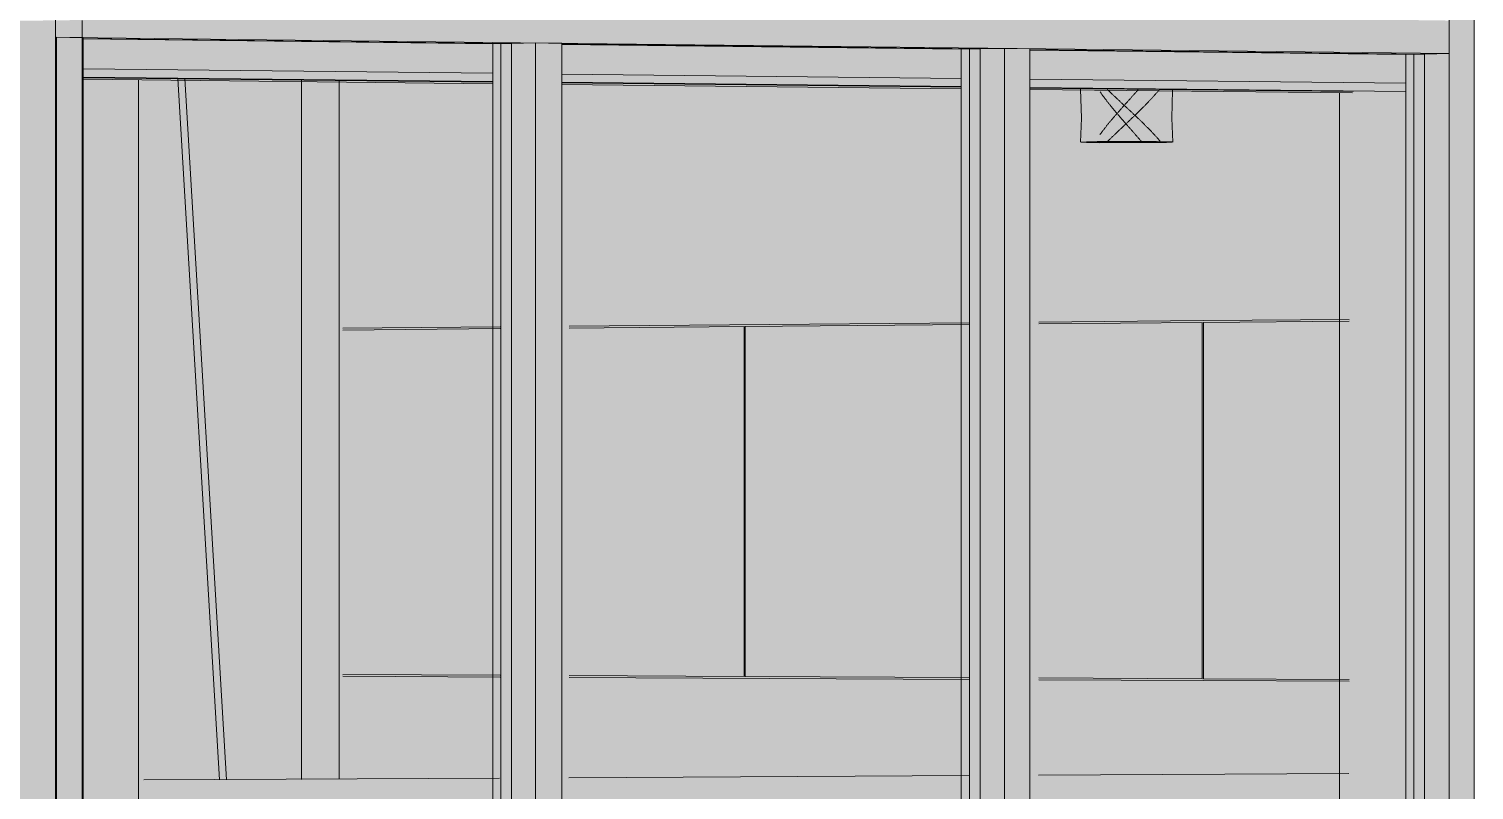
# Model space of a CAD drawing. Header units: inches. Extents: x 31213 to 31218, y -65 to 66.
# Drawn here: x 31215.0808 to 31215.1342, y 65.9911 to 66.0192 of the extents above; entities that cross this region are included whole.
import ezdxf

# ---------------------------------------------------------------- set-up
doc = ezdxf.new("R2010")
doc.units = ezdxf.units.IN
doc.header["$MEASUREMENT"] = 0
for name, color, linetype, lineweight in [('A-FLOR-HRAL', 11, 'Continuous', 9), ('A-GLAZ-CURT', 52, 'Continuous', 9), ('A-GLAZ-CWMG', 51, 'Continuous', 9), ('A-WALL-PATT', 111, 'Continuous', 13), ('L-SITE-WALL', 31, 'Continuous', 13), ('Q-SPCQ', 91, 'Continuous', 9), ('S-BEAM', 12, 'Continuous', 9), ('S-COLS', 52, 'Continuous', 9)]:
    doc.layers.add(name, color=color, linetype=linetype, lineweight=lineweight)

# ---------------------------------------------------------------- blocks, each defined once
blk = doc.blocks.new('FP_32-Looking North West')
at = {"layer": 'A-WALL-PATT', "lineweight": 9}
for p, q in [((-3322.756621, 66.008434), (-3322.7627, 66.00838)), ((-3322.751246, 66.008481), (-3322.756621, 66.008434)), ((-3322.751246, 66.008412), (-3322.756621, 66.008365)), ((-3322.782594, 66.008206), (-3322.788401, 66.008155)), ((-3322.782594, 66.008139), (-3322.788401, 66.008088)), ((-3322.765245, 66.008358), (-3322.78004, 66.008228)), ((-3322.773586, 66.008217), (-3322.78004, 66.008161)), ((-3322.773586, 66.008217), (-3322.773586, 65.995285)), ((-3322.765245, 66.00829), (-3322.773543, 66.008218)), ((-3322.773543, 66.008218), (-3322.773543, 65.995285)), ((-3322.756665, 66.008365), (-3322.7627, 66.008312)), ((-3322.756665, 65.995201), (-3322.756665, 66.008365)), ((-3322.756621, 66.008365), (-3322.756621, 65.9952)), ((-3322.782594, 65.99533), (-3322.788401, 65.995359)), ((-3322.782594, 65.995263), (-3322.788401, 65.995293)), ((-3322.773586, 65.995285), (-3322.78004, 65.995317)), ((-3322.765245, 65.995175), (-3322.78004, 65.99525)), ((-3322.765245, 65.995243), (-3322.773543, 65.995285)), ((-3322.756665, 65.995201), (-3322.7627, 65.995231)), ((-3322.756621, 65.995132), (-3322.7627, 65.995163)), ((-3322.751246, 65.995173), (-3322.756621, 65.9952)), ((-3322.751246, 65.995105), (-3322.756621, 65.995132))]:
    blk.add_line(p, q, dxfattribs=at)
blk = doc.blocks.new('FP_36-Looking North West')
at = {"layer": 'Q-SPCQ'}
for p, q in [((-3322.760166, 66.016974), (-3322.760147, 66.016955)), ((-3322.760147, 66.016955), (-3322.760128, 66.016936)), ((-3322.760128, 66.016936), (-3322.760109, 66.016918)), ((-3322.758277, 66.016937), (-3322.758293, 66.016918)), ((-3322.760109, 66.016918), (-3322.76009, 66.016899)), ((-3322.76009, 66.016899), (-3322.76007, 66.016881)), ((-3322.76007, 66.016881), (-3322.760051, 66.016862)), ((-3322.760051, 66.016862), (-3322.760032, 66.016843)), ((-3322.760032, 66.016843), (-3322.760012, 66.016825)), ((-3322.760012, 66.016825), (-3322.759993, 66.016806)), ((-3322.759993, 66.016806), (-3322.759973, 66.016788)), ((-3322.759973, 66.016788), (-3322.759953, 66.016769)), ((-3322.759953, 66.016769), (-3322.759934, 66.01675)), ((-3322.759934, 66.01675), (-3322.759914, 66.016732)), ((-3322.759914, 66.016732), (-3322.759894, 66.016713)), ((-3322.759894, 66.016713), (-3322.759874, 66.016694)), ((-3322.759874, 66.016694), (-3322.759855, 66.016676)), ((-3322.759855, 66.016676), (-3322.759835, 66.016657)), ((-3322.759835, 66.016657), (-3322.759815, 66.016638)), ((-3322.759815, 66.016638), (-3322.759795, 66.01662)), ((-3322.759795, 66.01662), (-3322.759775, 66.016601)), ((-3322.759775, 66.016601), (-3322.759755, 66.016582)), ((-3322.759755, 66.016582), (-3322.759735, 66.016564)), ((-3322.759735, 66.016564), (-3322.759715, 66.016545)), ((-3322.759715, 66.016545), (-3322.759695, 66.016526)), ((-3322.759695, 66.016526), (-3322.759675, 66.016508)), ((-3322.759675, 66.016508), (-3322.759655, 66.016489)), ((-3322.759655, 66.016489), (-3322.759635, 66.01647)), ((-3322.759635, 66.01647), (-3322.759615, 66.016452)), ((-3322.759615, 66.016452), (-3322.759595, 66.016433)), ((-3322.759595, 66.016433), (-3322.759574, 66.016414)), ((-3322.759574, 66.016414), (-3322.759554, 66.016395)), ((-3322.759554, 66.016395), (-3322.759534, 66.016377)), ((-3322.758761, 66.01641), (-3322.75878, 66.016391)), ((-3322.758743, 66.016429), (-3322.758761, 66.01641)), ((-3322.758725, 66.016448), (-3322.758743, 66.016429)), ((-3322.758706, 66.016467), (-3322.758725, 66.016448)), ((-3322.758688, 66.016485), (-3322.758706, 66.016467)), ((-3322.75867, 66.016504), (-3322.758688, 66.016485)), ((-3322.758652, 66.016523), (-3322.75867, 66.016504)), ((-3322.758634, 66.016542), (-3322.758652, 66.016523)), ((-3322.758616, 66.016561), (-3322.758634, 66.016542)), ((-3322.758598, 66.01658), (-3322.758616, 66.016561)), ((-3322.75858, 66.016599), (-3322.758598, 66.01658)), ((-3322.758563, 66.016617), (-3322.75858, 66.016599)), ((-3322.758545, 66.016636), (-3322.758563, 66.016617)), ((-3322.758528, 66.016655), (-3322.758545, 66.016636)), ((-3322.75851, 66.016674), (-3322.758528, 66.016655)), ((-3322.758493, 66.016693), (-3322.75851, 66.016674)), ((-3322.758476, 66.016712), (-3322.758493, 66.016693)), ((-3322.758459, 66.01673), (-3322.758476, 66.016712)), ((-3322.758442, 66.016749), (-3322.758459, 66.01673)), ((-3322.758425, 66.016768), (-3322.758442, 66.016749)), ((-3322.758408, 66.016787), (-3322.758425, 66.016768)), ((-3322.758391, 66.016806), (-3322.758408, 66.016787)), ((-3322.758375, 66.016824), (-3322.758391, 66.016806)), ((-3322.758358, 66.016843), (-3322.758375, 66.016824)), ((-3322.758342, 66.016862), (-3322.758358, 66.016843)), ((-3322.758325, 66.016881), (-3322.758342, 66.016862)), ((-3322.758309, 66.0169), (-3322.758325, 66.016881)), ((-3322.758293, 66.016918), (-3322.758309, 66.0169)), ((-3322.759534, 66.016377), (-3322.759514, 66.016358)), ((-3322.759514, 66.016358), (-3322.759494, 66.016339)), ((-3322.759494, 66.016339), (-3322.759474, 66.016321)), ((-3322.759474, 66.016321), (-3322.759454, 66.016302)), ((-3322.759454, 66.016302), (-3322.759433, 66.016283)), ((-3322.759433, 66.016283), (-3322.759413, 66.016264)), ((-3322.759413, 66.016264), (-3322.759393, 66.016246)), ((-3322.759393, 66.016246), (-3322.759373, 66.016227)), ((-3322.759373, 66.016227), (-3322.759353, 66.016208)), ((-3322.759353, 66.016208), (-3322.759333, 66.01619)), ((-3322.759322, 66.015861), (-3322.759342, 66.015842)), ((-3322.759333, 66.01619), (-3322.759313, 66.016171)), ((-3322.759302, 66.01588), (-3322.759322, 66.015861)), ((-3322.759313, 66.016171), (-3322.759293, 66.016152)), ((-3322.759282, 66.015899), (-3322.759302, 66.01588)), ((-3322.759293, 66.016152), (-3322.759273, 66.016133)), ((-3322.759262, 66.015918), (-3322.759282, 66.015899)), ((-3322.759273, 66.016133), (-3322.759253, 66.016115)), ((-3322.759242, 66.015937), (-3322.759262, 66.015918)), ((-3322.759253, 66.016115), (-3322.759233, 66.016096)), ((-3322.759223, 66.015956), (-3322.759242, 66.015937)), ((-3322.759233, 66.016096), (-3322.759213, 66.016077)), ((-3322.759203, 66.015975), (-3322.759223, 66.015956)), ((-3322.759213, 66.016077), (-3322.759193, 66.016058)), ((-3322.759183, 66.015994), (-3322.759203, 66.015975)), ((-3322.759193, 66.016058), (-3322.759173, 66.01604)), ((-3322.759163, 66.016013), (-3322.759183, 66.015994)), ((-3322.759173, 66.01604), (-3322.759153, 66.016021)), ((-3322.759144, 66.016032), (-3322.759163, 66.016013)), ((-3322.759153, 66.016021), (-3322.759133, 66.016002)), ((-3322.759124, 66.016051), (-3322.759144, 66.016032)), ((-3322.759133, 66.016002), (-3322.759113, 66.015983)), ((-3322.759105, 66.01607), (-3322.759124, 66.016051)), ((-3322.759113, 66.015983), (-3322.759093, 66.015964)), ((-3322.759085, 66.016088), (-3322.759105, 66.01607)), ((-3322.759093, 66.015964), (-3322.759073, 66.015946)), ((-3322.759066, 66.016107), (-3322.759085, 66.016088)), ((-3322.759073, 66.015946), (-3322.759054, 66.015927)), ((-3322.759046, 66.016126), (-3322.759066, 66.016107)), ((-3322.759054, 66.015927), (-3322.759034, 66.015908)), ((-3322.759027, 66.016145), (-3322.759046, 66.016126)), ((-3322.759034, 66.015908), (-3322.759014, 66.015889)), ((-3322.759008, 66.016164), (-3322.759027, 66.016145)), ((-3322.759014, 66.015889), (-3322.758995, 66.015871)), ((-3322.758988, 66.016183), (-3322.759008, 66.016164)), ((-3322.758995, 66.015871), (-3322.758975, 66.015852)), ((-3322.758969, 66.016202), (-3322.758988, 66.016183)), ((-3322.75895, 66.016221), (-3322.758969, 66.016202)), ((-3322.758931, 66.01624), (-3322.75895, 66.016221)), ((-3322.758912, 66.016259), (-3322.758931, 66.01624)), ((-3322.758893, 66.016278), (-3322.758912, 66.016259)), ((-3322.758874, 66.016297), (-3322.758893, 66.016278)), ((-3322.758855, 66.016315), (-3322.758874, 66.016297)), ((-3322.758836, 66.016334), (-3322.758855, 66.016315)), ((-3322.758817, 66.016353), (-3322.758836, 66.016334)), ((-3322.758799, 66.016372), (-3322.758817, 66.016353)), ((-3322.75878, 66.016391), (-3322.758799, 66.016372)), ((-3322.759882, 66.01533), (-3322.759902, 66.015311)), ((-3322.759862, 66.015349), (-3322.759882, 66.01533)), ((-3322.759842, 66.015368), (-3322.759862, 66.015349)), ((-3322.759822, 66.015387), (-3322.759842, 66.015368)), ((-3322.759802, 66.015406), (-3322.759822, 66.015387)), ((-3322.759782, 66.015425), (-3322.759802, 66.015406)), ((-3322.759762, 66.015444), (-3322.759782, 66.015425)), ((-3322.759742, 66.015463), (-3322.759762, 66.015444)), ((-3322.759722, 66.015482), (-3322.759742, 66.015463)), ((-3322.759702, 66.015501), (-3322.759722, 66.015482)), ((-3322.759682, 66.01552), (-3322.759702, 66.015501)), ((-3322.759662, 66.015539), (-3322.759682, 66.01552)), ((-3322.759642, 66.015558), (-3322.759662, 66.015539)), ((-3322.759622, 66.015577), (-3322.759642, 66.015558)), ((-3322.759602, 66.015596), (-3322.759622, 66.015577)), ((-3322.759582, 66.015614), (-3322.759602, 66.015596)), ((-3322.759562, 66.015633), (-3322.759582, 66.015614)), ((-3322.759542, 66.015652), (-3322.759562, 66.015633)), ((-3322.759522, 66.015671), (-3322.759542, 66.015652)), ((-3322.759502, 66.01569), (-3322.759522, 66.015671)), ((-3322.759482, 66.015709), (-3322.759502, 66.01569)), ((-3322.759462, 66.015728), (-3322.759482, 66.015709)), ((-3322.759442, 66.015747), (-3322.759462, 66.015728)), ((-3322.759422, 66.015766), (-3322.759442, 66.015747)), ((-3322.759402, 66.015785), (-3322.759422, 66.015766)), ((-3322.759382, 66.015804), (-3322.759402, 66.015785)), ((-3322.759362, 66.015823), (-3322.759382, 66.015804)), ((-3322.759342, 66.015842), (-3322.759362, 66.015823)), ((-3322.758975, 66.015852), (-3322.758956, 66.015833)), ((-3322.758956, 66.015833), (-3322.758936, 66.015814)), ((-3322.758936, 66.015814), (-3322.758917, 66.015796)), ((-3322.758917, 66.015796), (-3322.758897, 66.015777)), ((-3322.758897, 66.015777), (-3322.758878, 66.015758)), ((-3322.758878, 66.015758), (-3322.758859, 66.015739)), ((-3322.758859, 66.015739), (-3322.75884, 66.01572)), ((-3322.75884, 66.01572), (-3322.75882, 66.015702)), ((-3322.75882, 66.015702), (-3322.758801, 66.015683)), ((-3322.758801, 66.015683), (-3322.758782, 66.015664)), ((-3322.758782, 66.015664), (-3322.758763, 66.015645)), ((-3322.758763, 66.015645), (-3322.758744, 66.015626)), ((-3322.758744, 66.015626), (-3322.758726, 66.015608)), ((-3322.758726, 66.015608), (-3322.758707, 66.015589)), ((-3322.758707, 66.015589), (-3322.758688, 66.01557)), ((-3322.758688, 66.01557), (-3322.758669, 66.015551)), ((-3322.758669, 66.015551), (-3322.758651, 66.015532)), ((-3322.758651, 66.015532), (-3322.758632, 66.015514)), ((-3322.758632, 66.015514), (-3322.758614, 66.015495)), ((-3322.758614, 66.015495), (-3322.758596, 66.015476)), ((-3322.758596, 66.015476), (-3322.758577, 66.015457)), ((-3322.758577, 66.015457), (-3322.758559, 66.015438)), ((-3322.758559, 66.015438), (-3322.758541, 66.015419)), ((-3322.758541, 66.015419), (-3322.758523, 66.015401)), ((-3322.758523, 66.015401), (-3322.758505, 66.015382)), ((-3322.758505, 66.015382), (-3322.758488, 66.015363)), ((-3322.758488, 66.015363), (-3322.75847, 66.015344)), ((-3322.75847, 66.015344), (-3322.758452, 66.015325)), ((-3322.758452, 66.015325), (-3322.758435, 66.015306)), ((-3322.760138, 66.015082), (-3322.760157, 66.015063)), ((-3322.760118, 66.015101), (-3322.760138, 66.015082)), ((-3322.760099, 66.01512), (-3322.760118, 66.015101)), ((-3322.760079, 66.015139), (-3322.760099, 66.01512)), ((-3322.76006, 66.015158), (-3322.760079, 66.015139)), ((-3322.76004, 66.015177), (-3322.76006, 66.015158)), ((-3322.76002, 66.015196), (-3322.76004, 66.015177)), ((-3322.760001, 66.015215), (-3322.76002, 66.015196)), ((-3322.759981, 66.015235), (-3322.760001, 66.015215)), ((-3322.759961, 66.015254), (-3322.759981, 66.015235)), ((-3322.759941, 66.015273), (-3322.759961, 66.015254)), ((-3322.759922, 66.015292), (-3322.759941, 66.015273)), ((-3322.759902, 66.015311), (-3322.759922, 66.015292)), ((-3322.758435, 66.015306), (-3322.758417, 66.015288)), ((-3322.758417, 66.015288), (-3322.7584, 66.015269)), ((-3322.7584, 66.015269), (-3322.758383, 66.01525)), ((-3322.758383, 66.01525), (-3322.758366, 66.015231)), ((-3322.758366, 66.015231), (-3322.758349, 66.015212)), ((-3322.758349, 66.015212), (-3322.758332, 66.015194)), ((-3322.758332, 66.015194), (-3322.758315, 66.015175)), ((-3322.758315, 66.015175), (-3322.758298, 66.015156)), ((-3322.758298, 66.015156), (-3322.758282, 66.015137)), ((-3322.758282, 66.015137), (-3322.758265, 66.015118))]:
    blk.add_line(p, q, dxfattribs=at)
blk.add_polyline3d([(-3322.761157, 66.016992, 0), (-3322.761131, 66.015913, 0), (-3322.761168, 66.015032, 0)], dxfattribs=at)
blk = doc.blocks.new('FP_37-Looking North West')
at = {"layer": 'Q-SPCQ'}
for p, q in [((-3322.758262, 66.016956), (-3322.758277, 66.016937)), ((-3322.758265, 66.015118), (-3322.758253, 66.015104)), ((-3322.758253, 66.015104), (-3322.75824, 66.01509)), ((-3322.75824, 66.01509), (-3322.758228, 66.015075)), ((-3322.758228, 66.015075), (-3322.758216, 66.015061))]:
    blk.add_line(p, q, dxfattribs=at)
blk.add_polyline3d([(-3322.757762, 66.016955, 0), (-3322.757787, 66.015917, 0), (-3322.75775, 66.015035, 0)], dxfattribs=at)
blk = doc.blocks.new('FP_38-Looking North West')
at = {"layer": 'Q-SPCQ'}
for p, q in [((-3322.760465, 66.015023), (-3322.760476, 66.015009)), ((-3322.760455, 66.015038), (-3322.760465, 66.015023))]:
    blk.add_line(p, q, dxfattribs=at)
blk = doc.blocks.new('FP_39-Looking North West')
at = {"layer": 'Q-SPCQ'}
for p, q in [((-3322.759061, 66.016937), (-3322.759077, 66.016918)), ((-3322.759044, 66.016956), (-3322.759061, 66.016937)), ((-3322.759028, 66.016974), (-3322.759044, 66.016956)), ((-3322.76044, 66.016892), (-3322.760427, 66.016873)), ((-3322.760427, 66.016873), (-3322.760414, 66.016854)), ((-3322.760414, 66.016854), (-3322.7604, 66.016835)), ((-3322.7604, 66.016835), (-3322.760387, 66.016816)), ((-3322.760387, 66.016816), (-3322.760373, 66.016797)), ((-3322.760373, 66.016797), (-3322.76036, 66.016778)), ((-3322.76036, 66.016778), (-3322.760346, 66.016759)), ((-3322.760346, 66.016759), (-3322.760332, 66.01674)), ((-3322.760332, 66.01674), (-3322.760318, 66.016721)), ((-3322.760318, 66.016721), (-3322.760304, 66.016702)), ((-3322.760304, 66.016702), (-3322.76029, 66.016683)), ((-3322.76029, 66.016683), (-3322.760276, 66.016664)), ((-3322.760276, 66.016664), (-3322.760261, 66.016646)), ((-3322.760261, 66.016646), (-3322.760247, 66.016627)), ((-3322.760247, 66.016627), (-3322.760233, 66.016608)), ((-3322.760233, 66.016608), (-3322.760218, 66.016589)), ((-3322.760218, 66.016589), (-3322.760204, 66.01657)), ((-3322.760204, 66.01657), (-3322.760189, 66.016551)), ((-3322.760189, 66.016551), (-3322.760174, 66.016532)), ((-3322.760174, 66.016532), (-3322.76016, 66.016513)), ((-3322.76016, 66.016513), (-3322.760145, 66.016494)), ((-3322.760145, 66.016494), (-3322.76013, 66.016475)), ((-3322.76013, 66.016475), (-3322.760115, 66.016456)), ((-3322.760115, 66.016456), (-3322.7601, 66.016437)), ((-3322.7601, 66.016437), (-3322.760085, 66.016418)), ((-3322.760085, 66.016418), (-3322.76007, 66.0164)), ((-3322.76007, 66.0164), (-3322.760055, 66.016381)), ((-3322.759545, 66.016393), (-3322.759562, 66.016374)), ((-3322.759529, 66.016412), (-3322.759545, 66.016393)), ((-3322.759512, 66.016431), (-3322.759529, 66.016412)), ((-3322.759495, 66.016449), (-3322.759512, 66.016431)), ((-3322.759479, 66.016468), (-3322.759495, 66.016449)), ((-3322.759462, 66.016487), (-3322.759479, 66.016468)), ((-3322.759445, 66.016506), (-3322.759462, 66.016487)), ((-3322.759428, 66.016524), (-3322.759445, 66.016506)), ((-3322.759412, 66.016543), (-3322.759428, 66.016524)), ((-3322.759395, 66.016562), (-3322.759412, 66.016543)), ((-3322.759378, 66.016581), (-3322.759395, 66.016562)), ((-3322.759361, 66.016599), (-3322.759378, 66.016581)), ((-3322.759344, 66.016618), (-3322.759361, 66.016599)), ((-3322.759328, 66.016637), (-3322.759344, 66.016618)), ((-3322.759311, 66.016655), (-3322.759328, 66.016637)), ((-3322.759294, 66.016674), (-3322.759311, 66.016655)), ((-3322.759277, 66.016693), (-3322.759294, 66.016674)), ((-3322.759261, 66.016712), (-3322.759277, 66.016693)), ((-3322.759244, 66.01673), (-3322.759261, 66.016712)), ((-3322.759227, 66.016749), (-3322.759244, 66.01673)), ((-3322.75921, 66.016768), (-3322.759227, 66.016749)), ((-3322.759194, 66.016787), (-3322.75921, 66.016768)), ((-3322.759177, 66.016806), (-3322.759194, 66.016787)), ((-3322.75916, 66.016824), (-3322.759177, 66.016806)), ((-3322.759144, 66.016843), (-3322.75916, 66.016824)), ((-3322.759127, 66.016862), (-3322.759144, 66.016843)), ((-3322.75911, 66.016881), (-3322.759127, 66.016862)), ((-3322.759094, 66.016899), (-3322.75911, 66.016881)), ((-3322.759077, 66.016918), (-3322.759094, 66.016899)), ((-3322.760055, 66.016381), (-3322.760039, 66.016362)), ((-3322.760039, 66.016362), (-3322.760024, 66.016343)), ((-3322.760024, 66.016343), (-3322.760009, 66.016324)), ((-3322.760002, 66.01587), (-3322.760018, 66.015851)), ((-3322.760009, 66.016324), (-3322.759993, 66.016305)), ((-3322.759986, 66.015889), (-3322.760002, 66.01587)), ((-3322.759993, 66.016305), (-3322.759978, 66.016286)), ((-3322.75997, 66.015907), (-3322.759986, 66.015889)), ((-3322.759978, 66.016286), (-3322.759962, 66.016267)), ((-3322.759955, 66.015926), (-3322.75997, 66.015907)), ((-3322.759962, 66.016267), (-3322.759947, 66.016248)), ((-3322.759939, 66.015945), (-3322.759955, 66.015926)), ((-3322.759947, 66.016248), (-3322.759931, 66.016229)), ((-3322.759923, 66.015963), (-3322.759939, 66.015945)), ((-3322.759931, 66.016229), (-3322.759915, 66.016211)), ((-3322.759907, 66.015982), (-3322.759923, 66.015963)), ((-3322.759915, 66.016211), (-3322.7599, 66.016192)), ((-3322.759891, 66.016001), (-3322.759907, 66.015982)), ((-3322.7599, 66.016192), (-3322.759884, 66.016173)), ((-3322.759875, 66.016019), (-3322.759891, 66.016001)), ((-3322.759884, 66.016173), (-3322.759868, 66.016154)), ((-3322.759858, 66.016038), (-3322.759875, 66.016019)), ((-3322.759868, 66.016154), (-3322.759852, 66.016135)), ((-3322.759842, 66.016057), (-3322.759858, 66.016038)), ((-3322.759852, 66.016135), (-3322.759836, 66.016116)), ((-3322.759826, 66.016075), (-3322.759842, 66.016057)), ((-3322.759836, 66.016116), (-3322.75982, 66.016097)), ((-3322.75981, 66.016094), (-3322.759826, 66.016075)), ((-3322.75982, 66.016097), (-3322.759804, 66.016078)), ((-3322.759793, 66.016113), (-3322.75981, 66.016094)), ((-3322.759804, 66.016078), (-3322.759788, 66.01606)), ((-3322.759777, 66.016131), (-3322.759793, 66.016113)), ((-3322.759788, 66.01606), (-3322.759772, 66.016041)), ((-3322.759761, 66.01615), (-3322.759777, 66.016131)), ((-3322.759772, 66.016041), (-3322.759756, 66.016022)), ((-3322.759744, 66.016169), (-3322.759761, 66.01615)), ((-3322.759756, 66.016022), (-3322.75974, 66.016003)), ((-3322.759728, 66.016187), (-3322.759744, 66.016169)), ((-3322.75974, 66.016003), (-3322.759724, 66.015984)), ((-3322.759711, 66.016206), (-3322.759728, 66.016187)), ((-3322.759724, 66.015984), (-3322.759708, 66.015965)), ((-3322.759695, 66.016225), (-3322.759711, 66.016206)), ((-3322.759708, 66.015965), (-3322.759691, 66.015946)), ((-3322.759678, 66.016244), (-3322.759695, 66.016225)), ((-3322.759691, 66.015946), (-3322.759675, 66.015928)), ((-3322.759662, 66.016262), (-3322.759678, 66.016244)), ((-3322.759675, 66.015928), (-3322.759659, 66.015909)), ((-3322.759645, 66.016281), (-3322.759662, 66.016262)), ((-3322.759659, 66.015909), (-3322.759643, 66.01589)), ((-3322.759629, 66.0163), (-3322.759645, 66.016281)), ((-3322.759643, 66.01589), (-3322.759626, 66.015871)), ((-3322.759612, 66.016318), (-3322.759629, 66.0163)), ((-3322.759626, 66.015871), (-3322.75961, 66.015852)), ((-3322.759596, 66.016337), (-3322.759612, 66.016318)), ((-3322.759579, 66.016356), (-3322.759596, 66.016337)), ((-3322.759562, 66.016374), (-3322.759579, 66.016356)), ((-3322.760431, 66.01533), (-3322.760444, 66.015311)), ((-3322.760417, 66.015348), (-3322.760431, 66.01533)), ((-3322.760403, 66.015367), (-3322.760417, 66.015348)), ((-3322.760389, 66.015386), (-3322.760403, 66.015367)), ((-3322.760375, 66.015404), (-3322.760389, 66.015386)), ((-3322.760361, 66.015423), (-3322.760375, 66.015404)), ((-3322.760347, 66.015441), (-3322.760361, 66.015423)), ((-3322.760333, 66.01546), (-3322.760347, 66.015441)), ((-3322.760319, 66.015479), (-3322.760333, 66.01546)), ((-3322.760304, 66.015497), (-3322.760319, 66.015479)), ((-3322.76029, 66.015516), (-3322.760304, 66.015497)), ((-3322.760275, 66.015534), (-3322.76029, 66.015516)), ((-3322.760261, 66.015553), (-3322.760275, 66.015534)), ((-3322.760246, 66.015572), (-3322.760261, 66.015553)), ((-3322.760231, 66.01559), (-3322.760246, 66.015572)), ((-3322.760217, 66.015609), (-3322.760231, 66.01559)), ((-3322.760202, 66.015628), (-3322.760217, 66.015609)), ((-3322.760187, 66.015646), (-3322.760202, 66.015628)), ((-3322.760172, 66.015665), (-3322.760187, 66.015646)), ((-3322.760157, 66.015683), (-3322.760172, 66.015665)), ((-3322.760141, 66.015702), (-3322.760157, 66.015683)), ((-3322.760126, 66.015721), (-3322.760141, 66.015702)), ((-3322.760111, 66.015739), (-3322.760126, 66.015721)), ((-3322.760095, 66.015758), (-3322.760111, 66.015739)), ((-3322.76008, 66.015777), (-3322.760095, 66.015758)), ((-3322.760065, 66.015795), (-3322.76008, 66.015777)), ((-3322.760049, 66.015814), (-3322.760065, 66.015795)), ((-3322.760033, 66.015833), (-3322.760049, 66.015814)), ((-3322.760018, 66.015851), (-3322.760033, 66.015833)), ((-3322.75961, 66.015852), (-3322.759593, 66.015833)), ((-3322.759593, 66.015833), (-3322.759577, 66.015814)), ((-3322.759577, 66.015814), (-3322.759561, 66.015796)), ((-3322.759561, 66.015796), (-3322.759544, 66.015777)), ((-3322.759544, 66.015777), (-3322.759528, 66.015758)), ((-3322.759528, 66.015758), (-3322.759511, 66.015739)), ((-3322.759511, 66.015739), (-3322.759495, 66.01572)), ((-3322.759495, 66.01572), (-3322.759478, 66.015701)), ((-3322.759478, 66.015701), (-3322.759462, 66.015683)), ((-3322.759462, 66.015683), (-3322.759445, 66.015664)), ((-3322.759445, 66.015664), (-3322.759429, 66.015645)), ((-3322.759429, 66.015645), (-3322.759412, 66.015626)), ((-3322.759412, 66.015626), (-3322.759395, 66.015607)), ((-3322.759395, 66.015607), (-3322.759379, 66.015589)), ((-3322.759379, 66.015589), (-3322.759362, 66.01557)), ((-3322.759362, 66.01557), (-3322.759346, 66.015551)), ((-3322.759346, 66.015551), (-3322.759329, 66.015532)), ((-3322.759329, 66.015532), (-3322.759313, 66.015513)), ((-3322.759313, 66.015513), (-3322.759296, 66.015495)), ((-3322.759296, 66.015495), (-3322.759279, 66.015476)), ((-3322.759279, 66.015476), (-3322.759263, 66.015457)), ((-3322.759263, 66.015457), (-3322.759246, 66.015438)), ((-3322.759246, 66.015438), (-3322.75923, 66.015419)), ((-3322.75923, 66.015419), (-3322.759213, 66.015401)), ((-3322.759213, 66.015401), (-3322.759197, 66.015382)), ((-3322.759197, 66.015382), (-3322.75918, 66.015363)), ((-3322.75918, 66.015363), (-3322.759163, 66.015344)), ((-3322.759163, 66.015344), (-3322.759147, 66.015326)), ((-3322.759147, 66.015326), (-3322.75913, 66.015307)), ((-3322.75913, 66.015307), (-3322.759114, 66.015288)), ((-3322.759114, 66.015288), (-3322.759097, 66.015269)), ((-3322.759097, 66.015269), (-3322.759081, 66.015251)), ((-3322.759081, 66.015251), (-3322.759064, 66.015232)), ((-3322.759064, 66.015232), (-3322.759048, 66.015213)), ((-3322.759048, 66.015213), (-3322.759032, 66.015194)), ((-3322.759032, 66.015194), (-3322.759015, 66.015176)), ((-3322.759015, 66.015176), (-3322.758999, 66.015157)), ((-3322.758999, 66.015157), (-3322.758983, 66.015138)), ((-3322.758983, 66.015138), (-3322.758966, 66.015119)), ((-3322.758966, 66.015119), (-3322.75895, 66.015101)), ((-3322.75895, 66.015101), (-3322.758934, 66.015082)), ((-3322.758934, 66.015082), (-3322.758917, 66.015063)), ((-3322.758917, 66.015063), (-3322.758901, 66.015044)), ((-3322.758901, 66.015044), (-3322.758885, 66.015026)), ((-3322.758885, 66.015026), (-3322.758869, 66.015007))]:
    blk.add_line(p, q, dxfattribs=at)

msp = doc.modelspace()

# ---------------------------------------------------------------- hatches: boundary and pattern name
at = {"layer": 'A-FLOR-HRAL', "lineweight": 5}
h = msp.add_hatch(color=256, dxfattribs=at)
h.paths.add_polyline_path([(31215.085063, 65.991122), (31215.098189, 65.991203), (31215.098189, 65.991527), (31215.085063, 65.991438), (31215.085063, 65.991207)], flags=0)
h.paths.add_polyline_path([(31215.100743, 65.991208), (31215.115541, 65.991313), (31215.115541, 65.99162), (31215.100743, 65.991518), (31215.100743, 65.991228)], flags=0)
h.paths.add_polyline_path([(31215.118086, 65.991303), (31215.129544, 65.991366), (31215.129515, 65.991694), (31215.118086, 65.991627), (31215.118086, 65.991364)], flags=0)
h = msp.add_hatch(color=256, dxfattribs=at)
h.paths.add_polyline_path([(31215.085063, 65.990793), (31215.098189, 65.990897), (31215.098189, 65.991194), (31215.085063, 65.991122), (31215.085063, 65.990795)], flags=0)
h.paths.add_polyline_path([(31215.10102, 65.990885), (31215.108376, 65.990935), (31215.109856, 65.990938), (31215.115541, 65.990977), (31215.115541, 65.991289), (31215.100743, 65.991184), (31215.100743, 65.990888)], flags=0)
h.paths.add_polyline_path([(31215.118798, 65.990985), (31215.129544, 65.991075), (31215.129544, 65.991366), (31215.118086, 65.991303), (31215.118086, 65.990987)], flags=0)
at = {"layer": 'A-GLAZ-CURT', "lineweight": 5, "transparency": 33554458}
for points in [[(31215.082814, 65.959753), (31215.09863, 65.960147), (31215.09863, 66.018681), (31215.082814, 66.018866), (31215.082814, 65.960113)], [(31215.100486, 65.960193), (31215.115934, 65.960578), (31215.115934, 66.018479), (31215.100486, 66.018659), (31215.100486, 65.960555)], [(31215.117776, 65.960624), (31215.132346, 65.960987), (31215.132346, 66.018287), (31215.117776, 66.018457), (31215.117776, 65.960976)]]:
    msp.add_hatch(color=256, dxfattribs=at).paths.add_polyline_path(points, flags=0)
at = {"layer": 'A-GLAZ-CWMG', "lineweight": 5}
for points in [[(31215.134174, 66.018903), (31215.134174, 66.046801), (31215.133247, 66.046829), (31215.133247, 66.018914)], [(31215.100002, 66.018693), (31215.100002, 66.019939), (31215.08232, 66.02016), (31215.08232, 66.0189), (31215.097177, 66.018726)], [(31215.117302, 66.018491), (31215.117302, 66.019724), (31215.100002, 66.019939), (31215.100002, 66.018693), (31215.114645, 66.018522)], [(31215.133247, 66.018304), (31215.133247, 66.019525), (31215.117302, 66.019724), (31215.117302, 66.018491), (31215.127748, 66.018369)], [(31215.080022, 65.959677), (31215.081011, 65.959702), (31215.081011, 66.01952), (31215.080022, 66.019531), (31215.080022, 65.959761)], [(31215.081795, 65.959667), (31215.081795, 66.019536), (31215.081011, 66.01952), (31215.081011, 65.959702)], [(31215.081795, 65.959667), (31215.082783, 65.959692), (31215.082783, 66.019524), (31215.081795, 66.019536), (31215.081795, 65.960114)], [(31215.081826, 65.959668), (31215.081826, 66.018906), (31215.081042, 66.01889), (31215.081042, 65.959702)], [(31215.081826, 65.959668), (31215.082814, 65.959693), (31215.082814, 66.018894), (31215.081826, 66.018906), (31215.081826, 65.960114)], [(31215.09863, 65.960147), (31215.09863, 66.018681), (31215.097941, 66.018667), (31215.097941, 65.960177)], [(31215.099519, 65.960109), (31215.099519, 66.018699), (31215.09863, 66.018681), (31215.09863, 65.960147), (31215.099236, 65.960121)], [(31215.099519, 65.960109), (31215.100485, 65.960133), (31215.100485, 66.018687), (31215.099519, 66.018699), (31215.099519, 65.964401)], [(31215.133247, 65.960951), (31215.134174, 65.960974), (31215.134174, 66.018903), (31215.133247, 66.018914), (31215.133247, 65.964396)], [(31215.115934, 65.960578), (31215.115934, 66.018479), (31215.115239, 66.018465), (31215.115239, 65.960607)], [(31215.116829, 65.960541), (31215.116829, 65.968688), (31215.116829, 66.018496), (31215.115934, 66.018479), (31215.115934, 65.960578), (31215.116544, 65.960553)], [(31215.116829, 65.960541), (31215.117775, 65.960565), (31215.117775, 66.018485), (31215.116829, 66.018496), (31215.116829, 65.964398)], [(31215.132346, 65.960987), (31215.132346, 66.018287), (31215.131647, 66.018274), (31215.131647, 65.961015), (31215.132118, 65.960996)], [(31215.133247, 65.960951), (31215.133247, 66.018304), (31215.132346, 66.018274), (31215.132346, 65.960987), (31215.132674, 65.960974)]]:
    msp.add_hatch(color=256, dxfattribs=at).paths.add_polyline_path(points, flags=0)
at = {"layer": 'L-SITE-WALL', "lineweight": 5}
h = msp.add_hatch(color=256, dxfattribs=at)
h.paths.add_polyline_path([(31215.129203, 65.960953), (31215.131648, 65.961038), (31215.131648, 65.987529), (31215.129203, 65.987509), (31215.129203, 65.960973)], flags=0)
h.paths.add_polyline_path([(31215.131648, 65.989392), (31215.131648, 66.016907), (31215.129707, 66.016902), (31215.129679, 66.016851), (31215.129203, 66.016856), (31215.129203, 65.989413), (31215.129692, 65.989413)], flags=0)
h.paths.add_polyline_path([(31215.131648, 66.019545), (31215.131648, 66.046752), (31215.129203, 66.046802), (31215.129203, 66.03663), (31215.130184, 66.036661), (31215.130185, 66.035834), (31215.129203, 66.035798), (31215.129203, 66.019576)], flags=0)
at = {"layer": 'S-BEAM', "lineweight": 5}
h = msp.add_hatch(color=256, dxfattribs=at)
h.paths.add_polyline_path([(31215.131647, 66.017207), (31215.131647, 66.018274), (31215.117776, 66.018436), (31215.117776, 66.017359), (31215.12775, 66.017249)], flags=0)
h.paths.add_polyline_path([(31215.115239, 66.017387), (31215.115239, 66.018465), (31215.100487, 66.018638), (31215.100487, 66.017549), (31215.114647, 66.017393)], flags=0)
h.paths.add_polyline_path([(31215.097941, 66.017577), (31215.097941, 66.018667), (31215.082815, 66.018844), (31215.082815, 66.017743), (31215.097178, 66.017585)], flags=0)
h = msp.add_hatch(color=256, dxfattribs=at)
h.paths.add_polyline_path([(31215.131647, 66.016907), (31215.131647, 66.017207), (31215.117776, 66.017359), (31215.117777, 66.017056), (31215.131367, 66.01691)], flags=0)
h.paths.add_polyline_path([(31215.115239, 66.017084), (31215.115239, 66.017387), (31215.100487, 66.017549), (31215.100487, 66.017243), (31215.114961, 66.017087)], flags=0)
h.paths.add_polyline_path([(31215.097941, 66.01727), (31215.097941, 66.017577), (31215.082815, 66.017743), (31215.082815, 66.017433), (31215.097665, 66.017273)], flags=0)
h = msp.add_hatch(color=256, dxfattribs=at)
h.paths.add_polyline_path([(31215.129679, 66.016851), (31215.129707, 66.016902), (31215.117779, 66.017031), (31215.117779, 66.016979), (31215.127753, 66.016871)], flags=0)
h.paths.add_polyline_path([(31215.115242, 66.017006), (31215.115242, 66.017058), (31215.100489, 66.017217), (31215.100489, 66.017164), (31215.11465, 66.017012)], flags=0)
h.paths.add_polyline_path([(31215.097943, 66.017192), (31215.097943, 66.017244), (31215.082817, 66.017407), (31215.082817, 66.017354), (31215.09718, 66.0172)], flags=0)
h = msp.add_hatch(color=256, dxfattribs=at)
h.paths.add_polyline_path([(31215.129707, 66.016902), (31215.129687, 66.016928), (31215.127753, 66.016923)], flags=0)
h.paths.add_polyline_path([(31215.115242, 66.017058), (31215.115242, 66.017084), (31215.11465, 66.017064)], flags=0)
h.paths.add_polyline_path([(31215.097943, 66.017244), (31215.097943, 66.017271), (31215.09718, 66.017253)], flags=0)
h = msp.add_hatch(color=256, dxfattribs=at)
h.paths.add_polyline_path([(31215.090878, 66.007478), (31215.098209, 66.007537), (31215.098209, 66.008168), (31215.090878, 66.008104)], flags=0)
h.paths.add_polyline_path([(31215.100763, 66.007558), (31215.115558, 66.007677), (31215.115558, 66.00832), (31215.100763, 66.008191)], flags=0)
h.paths.add_polyline_path([(31215.118103, 66.007697), (31215.129557, 66.00779), (31215.129557, 66.008442), (31215.118103, 66.008342)], flags=0)
h = msp.add_hatch(color=256, dxfattribs=at)
h.paths.add_polyline_path([(31215.129557, 65.994485), (31215.129557, 65.995138), (31215.118103, 65.995196), (31215.118103, 65.994551), (31215.128104, 65.994493)], flags=0)
h.paths.add_polyline_path([(31215.115558, 65.994565), (31215.115558, 65.995208), (31215.100763, 65.995283), (31215.100763, 65.99465), (31215.114964, 65.994568)], flags=0)
h.paths.add_polyline_path([(31215.098209, 65.994664), (31215.098209, 65.995296), (31215.090878, 65.995333), (31215.090878, 65.994706), (31215.097444, 65.994668)], flags=0)
at = {"layer": 'S-COLS', "lineweight": 5}
h = msp.add_hatch(color=256, dxfattribs=at)
h.paths.add_polyline_path([(31215.082817, 65.959799), (31215.084753, 65.959847), (31215.084753, 65.987156), (31215.082817, 65.987138), (31215.082817, 65.960112)], flags=0)
h.paths.add_polyline_path([(31215.082817, 65.9891), (31215.084753, 65.989113), (31215.084753, 66.017333), (31215.082817, 66.017354), (31215.082817, 65.990139)], flags=0)
h.paths.add_polyline_path([(31215.084753, 66.020131), (31215.084753, 66.048152), (31215.082817, 66.04821), (31215.082817, 66.020155), (31215.084367, 66.020135)], flags=0)
h = msp.add_hatch(color=256, dxfattribs=at)
h.paths.add_polyline_path([(31215.084753, 65.959847), (31215.084859, 65.95985), (31215.084842, 65.987156), (31215.084753, 65.987138), (31215.084753, 65.960122)], flags=0)
h.paths.add_polyline_path([(31215.084753, 65.989113), (31215.084859, 65.989117), (31215.084842, 66.017332), (31215.084753, 66.017333), (31215.084753, 65.989114)], flags=0)
h.paths.add_polyline_path([(31215.084859, 66.020129), (31215.084842, 66.048149), (31215.084753, 66.048152), (31215.084781, 66.02013), (31215.084848, 66.020129)], flags=0)
h = msp.add_hatch(color=256, dxfattribs=at)
h.paths.add_polyline_path([(31215.086656, 65.989085), (31215.086863, 65.989087), (31215.086821, 65.989801), (31215.086613, 65.9898), (31215.086638, 65.989384)], flags=0)
h.paths.add_polyline_path([(31215.086596, 65.990098), (31215.086803, 65.990103), (31215.086761, 65.990802), (31215.086554, 65.9908), (31215.086595, 65.990103)], flags=0)
h.paths.add_polyline_path([(31215.086515, 65.991461), (31215.086721, 65.991469), (31215.085181, 66.017394), (31215.085082, 66.017395), (31215.085082, 66.015558), (31215.086514, 65.991469)], flags=0)
h = msp.add_hatch(color=256, dxfattribs=at)
h.paths.add_polyline_path([(31215.085083, 65.989074), (31215.087994, 65.989094), (31215.087952, 65.989808), (31215.085083, 65.98979), (31215.085083, 65.989384)], flags=0)
h.paths.add_polyline_path([(31215.085083, 65.990089), (31215.087934, 65.990107), (31215.087892, 65.990809), (31215.085083, 65.990783), (31215.085083, 65.990103)], flags=0)
h.paths.add_polyline_path([(31215.085083, 65.991456), (31215.087853, 65.991469), (31215.086314, 66.017381), (31215.085082, 66.017395), (31215.085083, 65.991457)], flags=0)
h = msp.add_hatch(color=256, dxfattribs=at)
h.paths.add_polyline_path([(31215.087994, 65.989094), (31215.088254, 65.989096), (31215.088212, 65.98981), (31215.087952, 65.989808), (31215.087977, 65.989384)], flags=0)
h.paths.add_polyline_path([(31215.087934, 65.990107), (31215.088194, 65.990108), (31215.088153, 65.990812), (31215.087892, 65.990804), (31215.08791, 65.990516)], flags=0)
h.paths.add_polyline_path([(31215.088114, 65.991463), (31215.086575, 66.017378), (31215.086314, 66.017381), (31215.087853, 65.991466)], flags=0)
h = msp.add_hatch(color=256, dxfattribs=at)
h.paths.add_polyline_path([(31215.088255, 65.989096), (31215.090624, 65.989112), (31215.090624, 65.989825), (31215.088212, 65.98981), (31215.088238, 65.989384)], flags=0)
h.paths.add_polyline_path([(31215.088195, 65.990108), (31215.090624, 65.990123), (31215.090624, 65.990823), (31215.088389, 65.990815), (31215.088153, 65.990804), (31215.088171, 65.990516)], flags=0)
h.paths.add_polyline_path([(31215.088173, 65.991463), (31215.090873, 65.991489), (31215.090878, 65.99476), (31215.090607, 65.994669), (31215.090862, 65.994998), (31215.090669, 65.995206), (31215.090878, 65.995278), (31215.090878, 66.007537), (31215.090607, 66.007449), (31215.090878, 66.007795), (31215.090878, 66.017332), (31215.086576, 66.017379), (31215.088114, 65.991463)], flags=0)
h = msp.add_hatch(color=256, dxfattribs=at)
h.paths.add_polyline_path([(31215.09111, 65.989115), (31215.092273, 65.989123), (31215.092273, 65.989836), (31215.09111, 65.989828), (31215.09111, 65.989384)], flags=0)
h.paths.add_polyline_path([(31215.09111, 65.990126), (31215.092273, 65.990133), (31215.092273, 65.990832), (31215.09111, 65.99082), (31215.09111, 65.990516)], flags=0)
h.paths.add_polyline_path([(31215.090878, 65.991484), (31215.092273, 65.991517), (31215.092273, 66.017317), (31215.090878, 66.017332), (31215.090878, 65.991489)], flags=0)

# ---------------------------------------------------------------- linework, layer by layer
at = {"layer": 'A-FLOR-HRAL'}
for p, q in [((31215.085057, 65.991459), (31215.098189, 65.991528)), ((31215.100743, 65.991542), (31215.115541, 65.99162)), ((31215.118086, 65.991633), (31215.129544, 65.991694))]:
    msp.add_line(p, q, dxfattribs=at)
at = {"layer": 'A-GLAZ-CURT'}
for p, q in [((31215.09863, 66.018681), (31215.082814, 66.018866)), ((31215.082815, 66.018853), (31215.098236, 66.018673)), ((31215.09863, 66.018681), (31215.098236, 66.018673)), ((31215.098236, 66.018673), (31215.098236, 65.960164)), ((31215.09863, 65.960147), (31215.09863, 66.018681)), ((31215.115934, 66.018479), (31215.100486, 66.018659)), ((31215.100487, 66.018647), (31215.115537, 66.018471)), ((31215.115934, 66.018479), (31215.115537, 66.018471)), ((31215.115537, 66.018471), (31215.115537, 65.960595)), ((31215.115934, 65.960578), (31215.115934, 66.018479)), ((31215.132346, 66.018287), (31215.117776, 66.018457)), ((31215.117776, 66.018445), (31215.131946, 66.01828)), ((31215.132346, 66.018287), (31215.131946, 66.01828)), ((31215.131946, 66.01828), (31215.131946, 65.961003)), ((31215.132346, 65.960987), (31215.132346, 66.018287))]:
    msp.add_line(p, q, dxfattribs=at)
at = {"layer": 'A-GLAZ-CWMG'}
for p, q in [((31215.133247, 66.018914), (31215.133247, 66.046829)), ((31215.134174, 66.018903), (31215.134174, 66.046801)), ((31215.081795, 66.019536), (31215.081795, 65.959667)), ((31215.082783, 66.019524), (31215.082783, 65.959692)), ((31215.133247, 66.019525), (31215.133247, 66.018304)), ((31215.081826, 66.018906), (31215.082814, 66.018894)), ((31215.081826, 66.018906), (31215.081826, 65.959668)), ((31215.100002, 66.018693), (31215.08232, 66.0189)), ((31215.082814, 66.018894), (31215.082814, 65.959693)), ((31215.097941, 66.018667), (31215.082815, 66.018844)), ((31215.097941, 66.018667), (31215.09863, 66.018681)), ((31215.097941, 65.960177), (31215.097941, 66.018667)), ((31215.09863, 66.018681), (31215.099519, 66.018699)), ((31215.099519, 66.018699), (31215.100485, 66.018687)), ((31215.099519, 66.018699), (31215.099519, 65.960109)), ((31215.117302, 66.018491), (31215.100002, 66.018693)), ((31215.100485, 66.018687), (31215.100485, 65.960133)), ((31215.115239, 66.018465), (31215.100487, 66.018638)), ((31215.133247, 65.960951), (31215.133247, 66.018914)), ((31215.134174, 65.960974), (31215.134174, 66.018903)), ((31215.115239, 66.018465), (31215.115934, 66.018479)), ((31215.115239, 65.960607), (31215.115239, 66.018465)), ((31215.115934, 66.018479), (31215.116829, 66.018496)), ((31215.116829, 66.018496), (31215.117775, 66.018485)), ((31215.116829, 66.018496), (31215.116829, 65.960541)), ((31215.133247, 66.018304), (31215.117302, 66.018491)), ((31215.117775, 66.018485), (31215.117775, 65.960565)), ((31215.131647, 66.018274), (31215.117776, 66.018436)), ((31215.131647, 65.961015), (31215.131647, 66.018296)), ((31215.132346, 66.018287), (31215.131647, 66.018274)), ((31215.133247, 66.018304), (31215.132346, 66.018287))]:
    msp.add_line(p, q, dxfattribs=at)
at = {"layer": 'L-SITE-WALL'}
msp.add_line((31215.129203, 65.989419), (31215.129203, 66.016856), dxfattribs=at)
at = {"layer": 'Q-SPCQ'}
for p, q in [((31215.119861, 66.015021), (31215.119676, 66.015027)), ((31215.120241, 66.015016), (31215.119879, 66.015021)), ((31215.119891, 66.015042), (31215.120248, 66.015048)), ((31215.120752, 66.015013), (31215.120257, 66.015016)), ((31215.120269, 66.015048), (31215.120767, 66.015053)), ((31215.121335, 66.015012), (31215.120761, 66.015013)), ((31215.120777, 66.015053), (31215.121353, 66.015054)), ((31215.121911, 66.015014), (31215.121336, 66.015012)), ((31215.121353, 66.015054), (31215.121928, 66.015054)), ((31215.12242, 66.015018), (31215.12192, 66.015014)), ((31215.121939, 66.015054), (31215.122433, 66.015051)), ((31215.122801, 66.015024), (31215.122435, 66.015018)), ((31215.122484, 66.01505), (31215.122806, 66.015045)), ((31215.12301, 66.01503), (31215.122819, 66.015024))]:
    msp.add_line(p, q, dxfattribs=at)
for points in [[(31215.119661, 66.015028, 0), (31215.119663, 66.015036, 0), (31215.119868, 66.015043, 0), (31215.120252, 66.015049, 0), (31215.120767, 66.015053, 0), (31215.121353, 66.015055, 0), (31215.121938, 66.015054, 0), (31215.122451, 66.015051, 0)], [(31215.119663, 66.015032, 0), (31215.119689, 66.015035, 0), (31215.119859, 66.015042, 0)], [(31215.120258, 66.015016, 0), (31215.119885, 66.015022, 0), (31215.119687, 66.015028, 0), (31215.119663, 66.015032, 0)], [(31215.123026, 66.015035, 0), (31215.122999, 66.015031, 0), (31215.122796, 66.015024, 0), (31215.122418, 66.015018, 0), (31215.121911, 66.015014, 0), (31215.121336, 66.015013, 0), (31215.120762, 66.015013, 0), (31215.120258, 66.015016, 0)], [(31215.122451, 66.015051, 0), (31215.12283, 66.015045, 0), (31215.123029, 66.015039, 0), (31215.123025, 66.015031, 0)], [(31215.12284, 66.015045, 0), (31215.123003, 66.015039, 0), (31215.123026, 66.015035, 0)]]:
    msp.add_polyline3d(points, dxfattribs=at)
at = {"layer": 'S-BEAM'}
for p, q in [((31215.082815, 66.017743), (31215.097941, 66.017577)), ((31215.100487, 66.017549), (31215.115239, 66.017387)), ((31215.082815, 66.017433), (31215.097941, 66.01727)), ((31215.082817, 66.017407), (31215.097943, 66.017244)), ((31215.082817, 66.017354), (31215.097943, 66.017192)), ((31215.100487, 66.017243), (31215.115239, 66.017084)), ((31215.100489, 66.017217), (31215.115242, 66.017058)), ((31215.100489, 66.017164), (31215.115242, 66.017006)), ((31215.117776, 66.017359), (31215.131647, 66.017207)), ((31215.117777, 66.017056), (31215.131647, 66.016907)), ((31215.117779, 66.017031), (31215.129707, 66.016902)), ((31215.117779, 66.016979), (31215.129679, 66.016851))]:
    msp.add_line(p, q, dxfattribs=at)
at = {"layer": 'S-COLS'}
for p, q in [((31215.084862, 66.017332), (31215.084862, 65.989113)), ((31215.087853, 65.991466), (31215.086314, 66.017381)), ((31215.086575, 66.017378), (31215.088114, 65.991462)), ((31215.090878, 66.017332), (31215.090878, 65.991481)), ((31215.092273, 65.991489), (31215.092273, 66.017317))]:
    msp.add_line(p, q, dxfattribs=at)

# ---------------------------------------------------------------- block references
at = {"layer": 'L-SITE-WALL', "lineweight": 9}
msp.add_blockref('FP_32-Looking North West', (34537.880803, 0), dxfattribs=at)
at = {"layer": 'Q-SPCQ'}
for name in ['FP_36-Looking North West', 'FP_39-Looking North West', 'FP_37-Looking North West', 'FP_38-Looking North West']:
    msp.add_blockref(name, (34537.880803, 0), dxfattribs=at)

doc.saveas('drawing.dxf')
